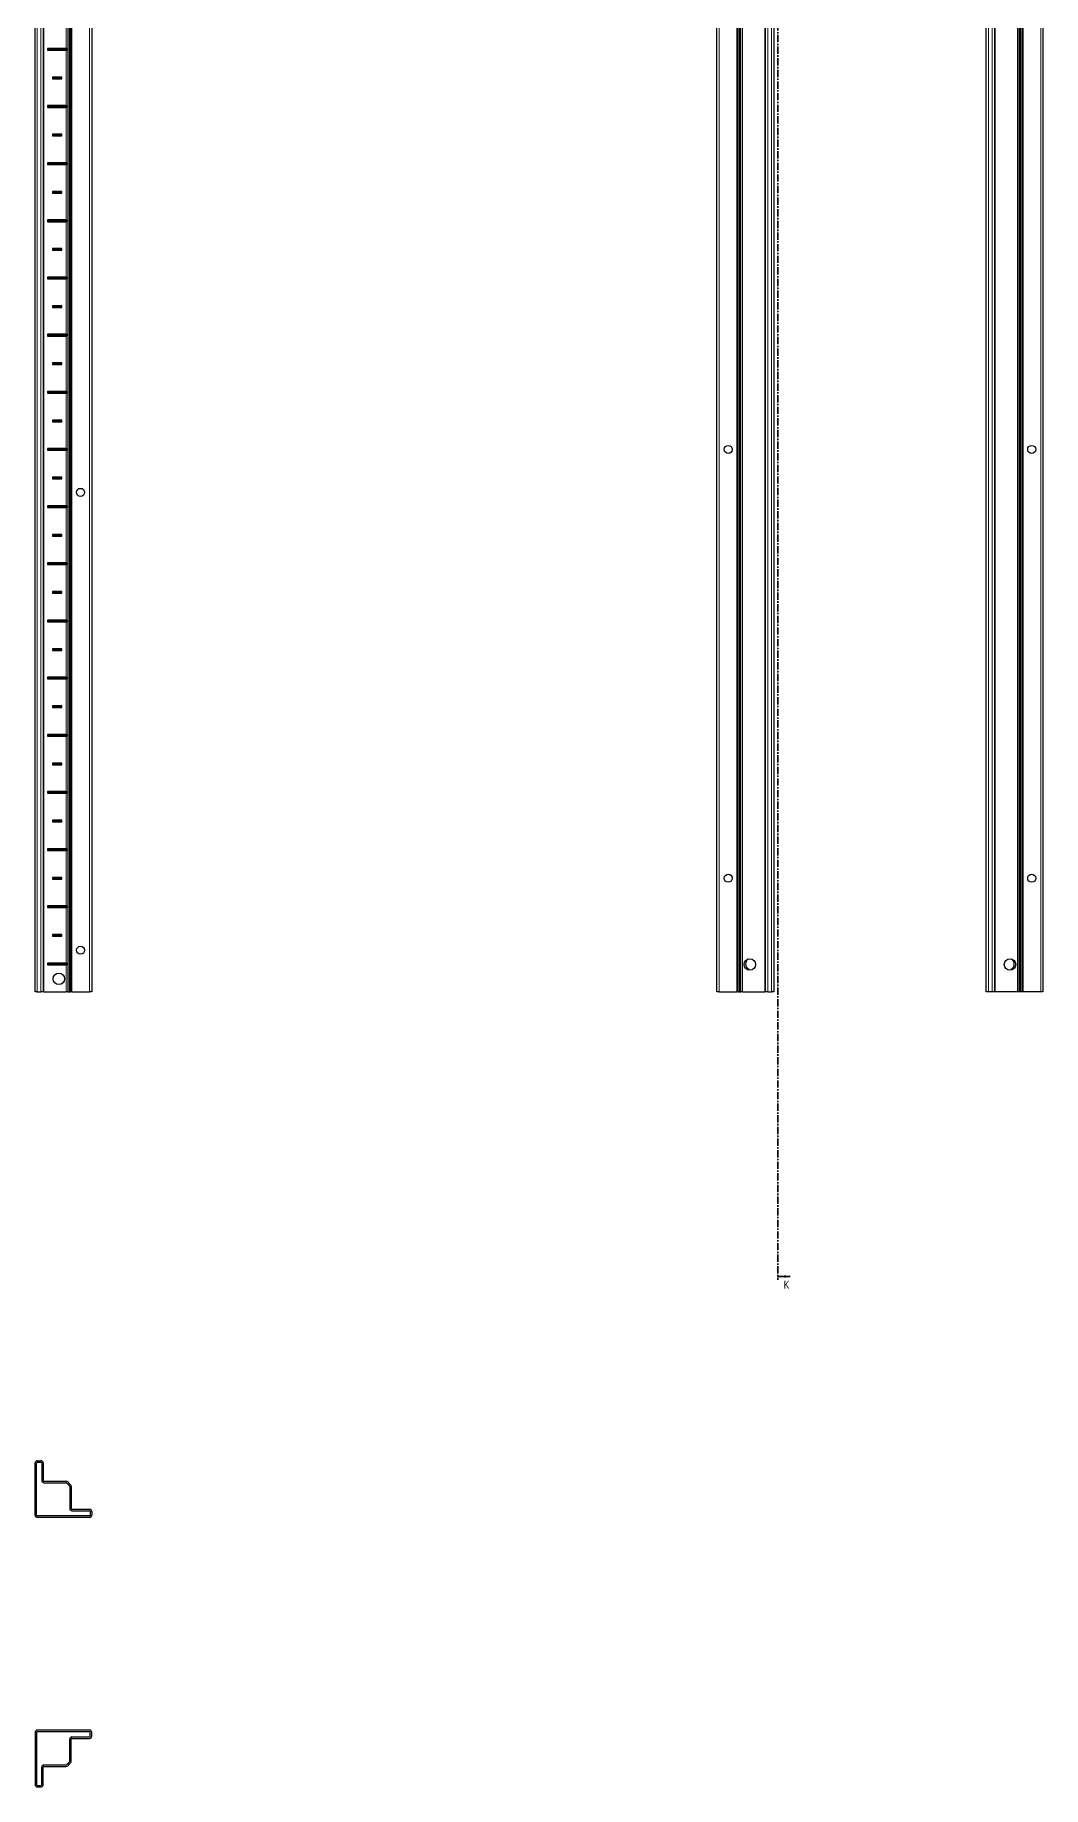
# Model space of a CAD drawing. Header units: millimetres. Extents: x -199 to 4054, y -1547 to 1507.
# Drawn here: x 814 to 1696, y -1547 to -15 of the extents above; entities that cross this region are included whole.
import ezdxf

# ---------------------------------------------------------------- set-up
doc = ezdxf.new("R2010")
doc.units = ezdxf.units.MM
doc.linetypes.add('CENTER', pattern=[10.16, 6.35, -1.27, 1.27, -1.27])
doc.styles.add('SLDTEXTSTYLE0', font='TXT', dxfattribs={"width": 0.75})

msp = doc.modelspace()

# ---------------------------------------------------------------- linework, layer by layer
at = {"color": 7, "linetype": 'CENTER', "lineweight": 35}
msp.add_line((1463.98, 1499.09), (1463.98, -1103.67), dxfattribs=at)
at = {"color": 7, "linetype": 'Continuous', "lineweight": 25}
for p, q in [((813.68, -851.79), (813.68, 647.21)), ((820.88, 647.21), (820.88, -851.79)), ((843.55, 647.21), (843.55, -851.79)), ((843.58, 647.21), (843.58, -851.79)), ((845.38, 647.21), (845.38, -851.79)), ((863.38, 647.21), (863.38, -851.79)), ((1410.55, -851.79), (1410.55, 647.21)), ((1430.34, 647.21), (1430.34, -851.79)), ((1430.38, 647.21), (1430.38, -851.79)), ((1453.05, -851.79), (1453.05, 647.21)), ((1460.25, 647.21), (1460.25, -851.79)), ((1646.25, -851.79), (1646.25, 647.21)), ((1653.45, 647.21), (1653.45, -851.79)), ((1676.12, -851.79), (1676.12, 647.21)), ((1676.16, -851.79), (1676.16, 647.21)), ((1695.95, 647.21), (1695.95, -851.79)), ((1428.55, -26.54), (1428.55, 21.96)), ((1677.95, 21.96), (1677.95, -26.54)), ((840.93, -26.54), (824.53, -26.54)), ((824.53, -26.54), (824.53, -28.04)), ((825.28, -27.29), (824.53, -26.54)), ((825.28, -27.29), (824.53, -28.04)), ((824.53, -28.04), (840.93, -28.04)), ((825.28, -27.29), (840.78, -27.29)), ((840.78, -27.29), (841.42, -26.65)), ((840.78, -27.29), (841.42, -27.94)), ((841.42, -27.94), (841.42, -26.65)), ((1428.61, -26.65), (1428.55, -26.54)), ((1428.55, -26.54), (1428.55, -28.04)), ((1428.55, -28.04), (1428.61, -27.94)), ((1428.55, -76.54), (1428.55, -28.04)), ((1428.61, -27.94), (1428.61, -26.65)), ((1677.95, -26.54), (1677.89, -26.65)), ((1677.89, -26.65), (1677.89, -27.94)), ((1677.89, -27.94), (1677.95, -28.04)), ((1677.95, -28.04), (1677.95, -26.54)), ((1677.95, -28.04), (1677.95, -76.54)), ((837.03, -51.54), (829.03, -51.54)), ((829.03, -51.54), (829.03, -53.04)), ((829.78, -52.29), (829.03, -51.54)), ((829.78, -52.29), (829.03, -53.04)), ((829.03, -53.04), (837.03, -53.04)), ((829.78, -52.29), (836.28, -52.29)), ((836.28, -52.29), (837.03, -51.54)), ((836.28, -52.29), (837.03, -53.04)), ((837.03, -53.04), (837.03, -51.54)), ((840.93, -76.54), (824.53, -76.54)), ((824.53, -76.54), (824.53, -78.04)), ((825.28, -77.29), (824.53, -76.54)), ((1428.61, -76.65), (1428.55, -76.54)), ((1428.55, -76.54), (1428.55, -78.04)), ((1677.95, -76.54), (1677.89, -76.65)), ((1677.95, -78.04), (1677.95, -76.54)), ((825.28, -77.29), (824.53, -78.04)), ((824.53, -78.04), (840.93, -78.04)), ((825.28, -77.29), (840.78, -77.29)), ((840.78, -77.29), (841.42, -76.65)), ((840.78, -77.29), (841.42, -77.94)), ((841.42, -77.94), (841.42, -76.65)), ((1428.55, -78.04), (1428.61, -77.94)), ((1428.55, -126.54), (1428.55, -78.04)), ((1428.61, -77.94), (1428.61, -76.65)), ((1677.89, -76.65), (1677.89, -77.94)), ((1677.89, -77.94), (1677.95, -78.04)), ((1677.95, -78.04), (1677.95, -126.54)), ((837.03, -101.54), (829.03, -101.54)), ((829.03, -101.54), (829.03, -103.04)), ((829.78, -102.29), (829.03, -101.54)), ((829.78, -102.29), (829.03, -103.04)), ((829.03, -103.04), (837.03, -103.04)), ((829.78, -102.29), (836.28, -102.29)), ((836.28, -102.29), (837.03, -101.54)), ((836.28, -102.29), (837.03, -103.04)), ((837.03, -103.04), (837.03, -101.54)), ((840.93, -126.54), (824.53, -126.54)), ((824.53, -126.54), (824.53, -128.04)), ((825.28, -127.29), (824.53, -126.54)), ((825.28, -127.29), (824.53, -128.04)), ((824.53, -128.04), (840.93, -128.04)), ((825.28, -127.29), (840.78, -127.29)), ((840.78, -127.29), (841.42, -126.65)), ((840.78, -127.29), (841.42, -127.94)), ((841.42, -127.94), (841.42, -126.65)), ((1428.61, -126.65), (1428.55, -126.54)), ((1428.55, -126.54), (1428.55, -128.04)), ((1428.55, -128.04), (1428.61, -127.94)), ((1428.55, -176.54), (1428.55, -128.04)), ((1428.61, -127.94), (1428.61, -126.65)), ((1677.95, -126.54), (1677.89, -126.65)), ((1677.89, -126.65), (1677.89, -127.94)), ((1677.89, -127.94), (1677.95, -128.04)), ((1677.95, -128.04), (1677.95, -126.54)), ((1677.95, -128.04), (1677.95, -176.54)), ((837.03, -151.54), (829.03, -151.54)), ((829.03, -151.54), (829.03, -153.04)), ((829.78, -152.29), (829.03, -151.54)), ((829.78, -152.29), (829.03, -153.04)), ((829.03, -153.04), (837.03, -153.04)), ((829.78, -152.29), (836.28, -152.29)), ((836.28, -152.29), (837.03, -151.54)), ((836.28, -152.29), (837.03, -153.04)), ((837.03, -153.04), (837.03, -151.54)), ((840.93, -176.54), (824.53, -176.54)), ((824.53, -176.54), (824.53, -178.04)), ((825.28, -177.29), (824.53, -176.54)), ((825.28, -177.29), (824.53, -178.04)), ((824.53, -178.04), (840.93, -178.04)), ((825.28, -177.29), (840.78, -177.29)), ((840.78, -177.29), (841.42, -176.65)), ((840.78, -177.29), (841.42, -177.94)), ((841.42, -177.94), (841.42, -176.65)), ((1428.61, -176.65), (1428.55, -176.54)), ((1428.55, -176.54), (1428.55, -178.04)), ((1428.55, -178.04), (1428.61, -177.94)), ((1428.55, -226.54), (1428.55, -178.04)), ((1428.61, -177.94), (1428.61, -176.65)), ((1677.95, -176.54), (1677.89, -176.65)), ((1677.89, -176.65), (1677.89, -177.94)), ((1677.89, -177.94), (1677.95, -178.04)), ((1677.95, -178.04), (1677.95, -176.54)), ((1677.95, -178.04), (1677.95, -226.54)), ((837.03, -201.54), (829.03, -201.54)), ((829.03, -201.54), (829.03, -203.04)), ((829.78, -202.29), (829.03, -201.54)), ((829.78, -202.29), (829.03, -203.04)), ((829.03, -203.04), (837.03, -203.04)), ((829.78, -202.29), (836.28, -202.29)), ((836.28, -202.29), (837.03, -201.54)), ((836.28, -202.29), (837.03, -203.04)), ((837.03, -203.04), (837.03, -201.54)), ((840.93, -226.54), (824.53, -226.54)), ((824.53, -226.54), (824.53, -228.04)), ((825.28, -227.29), (824.53, -226.54)), ((825.28, -227.29), (824.53, -228.04)), ((824.53, -228.04), (840.93, -228.04)), ((825.28, -227.29), (840.78, -227.29)), ((840.78, -227.29), (841.42, -226.65)), ((840.78, -227.29), (841.42, -227.94)), ((841.42, -227.94), (841.42, -226.65)), ((1428.61, -226.65), (1428.55, -226.54)), ((1428.55, -226.54), (1428.55, -228.04)), ((1428.55, -228.04), (1428.61, -227.94)), ((1428.55, -276.54), (1428.55, -228.04)), ((1428.61, -227.94), (1428.61, -226.65)), ((1677.95, -226.54), (1677.89, -226.65)), ((1677.89, -226.65), (1677.89, -227.94)), ((1677.89, -227.94), (1677.95, -228.04)), ((1677.95, -228.04), (1677.95, -226.54)), ((1677.95, -228.04), (1677.95, -276.54)), ((837.03, -251.54), (829.03, -251.54)), ((829.03, -251.54), (829.03, -253.04)), ((829.78, -252.29), (829.03, -251.54)), ((829.78, -252.29), (829.03, -253.04)), ((829.03, -253.04), (837.03, -253.04)), ((829.78, -252.29), (836.28, -252.29)), ((836.28, -252.29), (837.03, -251.54)), ((836.28, -252.29), (837.03, -253.04)), ((837.03, -253.04), (837.03, -251.54)), ((840.93, -276.54), (824.53, -276.54)), ((824.53, -276.54), (824.53, -278.04)), ((825.28, -277.29), (824.53, -276.54)), ((825.28, -277.29), (824.53, -278.04)), ((824.53, -278.04), (840.93, -278.04)), ((825.28, -277.29), (840.78, -277.29)), ((840.78, -277.29), (841.42, -276.65)), ((840.78, -277.29), (841.42, -277.94)), ((841.42, -277.94), (841.42, -276.65)), ((1428.61, -276.65), (1428.55, -276.54)), ((1428.55, -276.54), (1428.55, -278.04)), ((1428.55, -278.04), (1428.61, -277.94)), ((1428.55, -326.54), (1428.55, -278.04)), ((1428.61, -277.94), (1428.61, -276.65)), ((1677.95, -276.54), (1677.89, -276.65)), ((1677.89, -276.65), (1677.89, -277.94)), ((1677.89, -277.94), (1677.95, -278.04)), ((1677.95, -278.04), (1677.95, -276.54)), ((1677.95, -278.04), (1677.95, -326.54)), ((837.03, -301.54), (829.03, -301.54)), ((829.03, -301.54), (829.03, -303.04)), ((829.78, -302.29), (829.03, -301.54)), ((829.78, -302.29), (829.03, -303.04)), ((829.03, -303.04), (837.03, -303.04)), ((829.78, -302.29), (836.28, -302.29)), ((836.28, -302.29), (837.03, -301.54)), ((836.28, -302.29), (837.03, -303.04)), ((837.03, -303.04), (837.03, -301.54)), ((840.93, -326.54), (824.53, -326.54)), ((824.53, -326.54), (824.53, -328.04)), ((825.28, -327.29), (824.53, -326.54)), ((825.28, -327.29), (824.53, -328.04)), ((824.53, -328.04), (840.93, -328.04)), ((825.28, -327.29), (840.78, -327.29)), ((840.78, -327.29), (841.42, -326.65)), ((840.78, -327.29), (841.42, -327.94)), ((841.42, -327.94), (841.42, -326.65)), ((1428.61, -326.65), (1428.55, -326.54)), ((1428.55, -326.54), (1428.55, -328.04)), ((1428.55, -328.04), (1428.61, -327.94)), ((1428.55, -376.54), (1428.55, -328.04)), ((1428.61, -327.94), (1428.61, -326.65)), ((1677.95, -326.54), (1677.89, -326.65)), ((1677.89, -326.65), (1677.89, -327.94)), ((1677.89, -327.94), (1677.95, -328.04)), ((1677.95, -328.04), (1677.95, -326.54)), ((1677.95, -328.04), (1677.95, -376.54)), ((837.03, -351.54), (829.03, -351.54)), ((829.03, -351.54), (829.03, -353.04)), ((829.78, -352.29), (829.03, -351.54)), ((829.78, -352.29), (829.03, -353.04)), ((829.78, -352.29), (836.28, -352.29)), ((836.28, -352.29), (837.03, -351.54)), ((836.28, -352.29), (837.03, -353.04)), ((837.03, -353.04), (837.03, -351.54)), ((829.03, -353.04), (837.03, -353.04)), ((840.93, -376.54), (824.53, -376.54)), ((824.53, -376.54), (824.53, -378.04)), ((825.28, -377.29), (824.53, -376.54)), ((825.28, -377.29), (824.53, -378.04)), ((824.53, -378.04), (840.93, -378.04)), ((825.28, -377.29), (840.78, -377.29)), ((840.78, -377.29), (841.42, -376.65)), ((840.78, -377.29), (841.42, -377.94)), ((841.42, -377.94), (841.42, -376.65)), ((1428.61, -376.65), (1428.55, -376.54)), ((1428.55, -376.54), (1428.55, -378.04)), ((1428.55, -378.04), (1428.61, -377.94)), ((1428.55, -426.54), (1428.55, -378.04)), ((1428.61, -377.94), (1428.61, -376.65)), ((1677.95, -376.54), (1677.89, -376.65)), ((1677.89, -376.65), (1677.89, -377.94)), ((1677.89, -377.94), (1677.95, -378.04)), ((1677.95, -378.04), (1677.95, -376.54)), ((1677.95, -378.04), (1677.95, -426.54)), ((837.03, -401.54), (829.03, -401.54)), ((829.03, -401.54), (829.03, -403.04)), ((829.78, -402.29), (829.03, -401.54)), ((829.78, -402.29), (829.03, -403.04)), ((829.03, -403.04), (837.03, -403.04)), ((829.78, -402.29), (836.28, -402.29)), ((836.28, -402.29), (837.03, -401.54)), ((836.28, -402.29), (837.03, -403.04)), ((837.03, -403.04), (837.03, -401.54)), ((840.93, -426.54), (824.53, -426.54)), ((824.53, -426.54), (824.53, -428.04)), ((825.28, -427.29), (824.53, -426.54)), ((825.28, -427.29), (824.53, -428.04)), ((824.53, -428.04), (840.93, -428.04)), ((825.28, -427.29), (840.78, -427.29)), ((840.78, -427.29), (841.42, -426.65)), ((840.78, -427.29), (841.42, -427.94)), ((841.42, -427.94), (841.42, -426.65)), ((1428.61, -426.65), (1428.55, -426.54)), ((1428.55, -426.54), (1428.55, -428.04)), ((1428.55, -428.04), (1428.61, -427.94)), ((1428.55, -476.54), (1428.55, -428.04)), ((1428.61, -427.94), (1428.61, -426.65)), ((1677.95, -426.54), (1677.89, -426.65)), ((1677.89, -426.65), (1677.89, -427.94)), ((1677.89, -427.94), (1677.95, -428.04)), ((1677.95, -428.04), (1677.95, -426.54)), ((1677.95, -428.04), (1677.95, -476.54)), ((837.03, -451.54), (829.03, -451.54)), ((829.03, -451.54), (829.03, -453.04)), ((829.78, -452.29), (829.03, -451.54)), ((829.78, -452.29), (829.03, -453.04)), ((829.03, -453.04), (837.03, -453.04)), ((829.78, -452.29), (836.28, -452.29)), ((836.28, -452.29), (837.03, -451.54)), ((836.28, -452.29), (837.03, -453.04)), ((837.03, -453.04), (837.03, -451.54)), ((840.93, -476.54), (824.53, -476.54)), ((824.53, -476.54), (824.53, -478.04)), ((825.28, -477.29), (824.53, -476.54)), ((825.28, -477.29), (824.53, -478.04)), ((824.53, -478.04), (840.93, -478.04)), ((825.28, -477.29), (840.78, -477.29)), ((840.78, -477.29), (841.42, -476.65)), ((840.78, -477.29), (841.42, -477.94)), ((841.42, -477.94), (841.42, -476.65)), ((1428.61, -476.65), (1428.55, -476.54)), ((1428.55, -476.54), (1428.55, -478.04)), ((1428.55, -478.04), (1428.61, -477.94)), ((1428.55, -526.54), (1428.55, -478.04)), ((1428.61, -477.94), (1428.61, -476.65)), ((1677.95, -476.54), (1677.89, -476.65)), ((1677.89, -476.65), (1677.89, -477.94)), ((1677.89, -477.94), (1677.95, -478.04)), ((1677.95, -478.04), (1677.95, -476.54)), ((1677.95, -478.04), (1677.95, -526.54)), ((837.03, -501.54), (829.03, -501.54)), ((829.03, -501.54), (829.03, -503.04)), ((829.78, -502.29), (829.03, -501.54)), ((829.78, -502.29), (829.03, -503.04)), ((829.03, -503.04), (837.03, -503.04)), ((829.78, -502.29), (836.28, -502.29)), ((836.28, -502.29), (837.03, -501.54)), ((836.28, -502.29), (837.03, -503.04)), ((837.03, -503.04), (837.03, -501.54)), ((840.93, -526.54), (824.53, -526.54)), ((824.53, -526.54), (824.53, -528.04)), ((825.28, -527.29), (824.53, -526.54)), ((825.28, -527.29), (824.53, -528.04)), ((824.53, -528.04), (840.93, -528.04)), ((825.28, -527.29), (840.78, -527.29)), ((840.78, -527.29), (841.42, -526.65)), ((840.78, -527.29), (841.42, -527.94)), ((841.42, -527.94), (841.42, -526.65)), ((1428.61, -526.65), (1428.55, -526.54)), ((1428.55, -526.54), (1428.55, -528.04)), ((1428.55, -528.04), (1428.61, -527.94)), ((1428.55, -576.54), (1428.55, -528.04)), ((1428.61, -527.94), (1428.61, -526.65)), ((1677.95, -526.54), (1677.89, -526.65)), ((1677.89, -526.65), (1677.89, -527.94)), ((1677.89, -527.94), (1677.95, -528.04)), ((1677.95, -528.04), (1677.95, -526.54)), ((1677.95, -528.04), (1677.95, -576.54)), ((837.03, -551.54), (829.03, -551.54)), ((829.03, -551.54), (829.03, -553.04)), ((829.78, -552.29), (829.03, -551.54)), ((836.28, -552.29), (837.03, -551.54)), ((837.03, -553.04), (837.03, -551.54)), ((829.78, -552.29), (829.03, -553.04)), ((829.03, -553.04), (837.03, -553.04)), ((829.78, -552.29), (836.28, -552.29)), ((836.28, -552.29), (837.03, -553.04)), ((840.93, -576.54), (824.53, -576.54)), ((824.53, -576.54), (824.53, -578.04)), ((825.28, -577.29), (824.53, -576.54)), ((825.28, -577.29), (824.53, -578.04)), ((824.53, -578.04), (840.93, -578.04)), ((825.28, -577.29), (840.78, -577.29)), ((840.78, -577.29), (841.42, -576.65)), ((840.78, -577.29), (841.42, -577.94)), ((841.42, -577.94), (841.42, -576.65)), ((1428.61, -576.65), (1428.55, -576.54)), ((1428.55, -576.54), (1428.55, -578.04)), ((1428.55, -578.04), (1428.61, -577.94)), ((1428.55, -626.54), (1428.55, -578.04)), ((1428.61, -577.94), (1428.61, -576.65)), ((1677.95, -576.54), (1677.89, -576.65)), ((1677.89, -576.65), (1677.89, -577.94)), ((1677.89, -577.94), (1677.95, -578.04)), ((1677.95, -578.04), (1677.95, -576.54)), ((1677.95, -578.04), (1677.95, -626.54)), ((837.03, -601.54), (829.03, -601.54)), ((829.03, -601.54), (829.03, -603.04)), ((829.78, -602.29), (829.03, -601.54)), ((829.78, -602.29), (829.03, -603.04)), ((829.03, -603.04), (837.03, -603.04)), ((829.78, -602.29), (836.28, -602.29)), ((836.28, -602.29), (837.03, -601.54)), ((836.28, -602.29), (837.03, -603.04)), ((837.03, -603.04), (837.03, -601.54)), ((840.93, -626.54), (824.53, -626.54)), ((824.53, -626.54), (824.53, -628.04)), ((825.28, -627.29), (824.53, -626.54)), ((825.28, -627.29), (824.53, -628.04)), ((824.53, -628.04), (840.93, -628.04)), ((825.28, -627.29), (840.78, -627.29)), ((840.78, -627.29), (841.42, -626.65)), ((840.78, -627.29), (841.42, -627.94)), ((841.42, -627.94), (841.42, -626.65)), ((1428.61, -626.65), (1428.55, -626.54)), ((1428.55, -626.54), (1428.55, -628.04)), ((1428.55, -628.04), (1428.61, -627.94)), ((1428.55, -676.54), (1428.55, -628.04)), ((1428.61, -627.94), (1428.61, -626.65)), ((1677.95, -626.54), (1677.89, -626.65)), ((1677.89, -626.65), (1677.89, -627.94)), ((1677.89, -627.94), (1677.95, -628.04)), ((1677.95, -628.04), (1677.95, -626.54)), ((1677.95, -628.04), (1677.95, -676.54)), ((837.03, -651.54), (829.03, -651.54)), ((829.03, -651.54), (829.03, -653.04)), ((829.78, -652.29), (829.03, -651.54)), ((829.78, -652.29), (829.03, -653.04)), ((829.03, -653.04), (837.03, -653.04)), ((829.78, -652.29), (836.28, -652.29)), ((836.28, -652.29), (837.03, -651.54)), ((836.28, -652.29), (837.03, -653.04)), ((837.03, -653.04), (837.03, -651.54)), ((840.93, -676.54), (824.53, -676.54)), ((824.53, -676.54), (824.53, -678.04)), ((825.28, -677.29), (824.53, -676.54)), ((825.28, -677.29), (824.53, -678.04)), ((824.53, -678.04), (840.93, -678.04)), ((825.28, -677.29), (840.78, -677.29)), ((840.78, -677.29), (841.42, -676.65)), ((840.78, -677.29), (841.42, -677.94)), ((841.42, -677.94), (841.42, -676.65)), ((1428.61, -676.65), (1428.55, -676.54)), ((1428.55, -676.54), (1428.55, -678.04)), ((1428.55, -678.04), (1428.61, -677.94)), ((1428.55, -726.54), (1428.55, -678.04)), ((1428.61, -677.94), (1428.61, -676.65)), ((1677.95, -676.54), (1677.89, -676.65)), ((1677.89, -676.65), (1677.89, -677.94)), ((1677.89, -677.94), (1677.95, -678.04)), ((1677.95, -678.04), (1677.95, -676.54)), ((1677.95, -678.04), (1677.95, -726.54)), ((837.03, -701.54), (829.03, -701.54)), ((829.03, -701.54), (829.03, -703.04)), ((829.78, -702.29), (829.03, -701.54)), ((829.78, -702.29), (829.03, -703.04)), ((829.03, -703.04), (837.03, -703.04)), ((829.78, -702.29), (836.28, -702.29)), ((836.28, -702.29), (837.03, -701.54)), ((836.28, -702.29), (837.03, -703.04)), ((837.03, -703.04), (837.03, -701.54)), ((840.93, -726.54), (824.53, -726.54)), ((824.53, -726.54), (824.53, -728.04)), ((825.28, -727.29), (824.53, -726.54)), ((825.28, -727.29), (824.53, -728.04)), ((824.53, -728.04), (840.93, -728.04)), ((825.28, -727.29), (840.78, -727.29)), ((840.78, -727.29), (841.42, -726.65)), ((840.78, -727.29), (841.42, -727.94)), ((841.42, -727.94), (841.42, -726.65)), ((1428.61, -726.65), (1428.55, -726.54)), ((1428.55, -726.54), (1428.55, -728.04)), ((1428.55, -728.04), (1428.61, -727.94)), ((1428.55, -776.54), (1428.55, -728.04)), ((1428.61, -727.94), (1428.61, -726.65)), ((1677.95, -726.54), (1677.89, -726.65)), ((1677.89, -726.65), (1677.89, -727.94)), ((1677.89, -727.94), (1677.95, -728.04)), ((1677.95, -728.04), (1677.95, -726.54)), ((1677.95, -728.04), (1677.95, -776.54)), ((829.03, -751.54), (829.03, -753.04)), ((837.03, -751.54), (829.03, -751.54)), ((829.78, -752.29), (829.03, -751.54)), ((829.78, -752.29), (829.03, -753.04)), ((829.03, -753.04), (837.03, -753.04)), ((829.78, -752.29), (836.28, -752.29)), ((836.28, -752.29), (837.03, -751.54)), ((836.28, -752.29), (837.03, -753.04)), ((837.03, -753.04), (837.03, -751.54)), ((840.93, -776.54), (824.53, -776.54)), ((824.53, -776.54), (824.53, -778.04)), ((825.28, -777.29), (824.53, -776.54)), ((825.28, -777.29), (824.53, -778.04)), ((824.53, -778.04), (840.93, -778.04)), ((825.28, -777.29), (840.78, -777.29)), ((840.78, -777.29), (841.42, -776.65)), ((840.78, -777.29), (841.42, -777.94)), ((841.42, -777.94), (841.42, -776.65)), ((1428.61, -776.65), (1428.55, -776.54)), ((1428.55, -776.54), (1428.55, -778.04)), ((1428.55, -778.04), (1428.61, -777.94)), ((1428.55, -826.54), (1428.55, -778.04)), ((1428.61, -777.94), (1428.61, -776.65)), ((1677.95, -776.54), (1677.89, -776.65)), ((1677.89, -776.65), (1677.89, -777.94)), ((1677.89, -777.94), (1677.95, -778.04)), ((1677.95, -778.04), (1677.95, -776.54)), ((1677.95, -778.04), (1677.95, -826.54)), ((829.03, -801.54), (829.03, -803.04)), ((837.03, -801.54), (829.03, -801.54)), ((829.78, -802.29), (829.03, -801.54)), ((829.78, -802.29), (829.03, -803.04)), ((829.03, -803.04), (837.03, -803.04)), ((829.78, -802.29), (836.28, -802.29)), ((836.28, -802.29), (837.03, -801.54)), ((836.28, -802.29), (837.03, -803.04)), ((837.03, -803.04), (837.03, -801.54)), ((840.93, -826.54), (824.53, -826.54)), ((824.53, -826.54), (824.53, -828.04)), ((825.28, -827.29), (824.53, -826.54)), ((825.28, -827.29), (824.53, -828.04)), ((825.28, -827.29), (840.78, -827.29)), ((840.78, -827.29), (841.42, -826.65)), ((840.78, -827.29), (841.42, -827.94)), ((841.42, -827.94), (841.42, -826.65)), ((1428.61, -826.65), (1428.55, -826.54)), ((1428.55, -826.54), (1428.55, -828.04)), ((1428.61, -827.94), (1428.61, -826.65)), ((1677.95, -826.54), (1677.89, -826.65)), ((1677.89, -826.65), (1677.89, -827.94)), ((1677.95, -828.04), (1677.95, -826.54)), ((824.53, -828.04), (840.93, -828.04)), ((1428.55, -828.04), (1428.61, -827.94)), ((1428.55, -851.79), (1428.55, -828.04)), ((1438.6, -832.73), (1438.6, -832.32)), ((1667.9, -832.32), (1667.9, -832.73)), ((1677.89, -827.94), (1677.95, -828.04)), ((1677.95, -828.04), (1677.95, -851.79)), ((815.68, -851.79), (813.68, -851.79)), ((815.68, -851.79), (818.88, -851.79)), ((820.88, -851.79), (818.88, -851.79)), ((821.53, -851.79), (820.88, -851.79)), ((821.53, -851.79), (840.93, -851.79)), ((842.34, -851.79), (840.93, -851.79)), ((842.34, -851.79), (843.55, -851.79)), ((843.55, -851.79), (843.58, -851.79)), ((843.58, -851.79), (844.79, -851.79)), ((845.38, -851.79), (844.79, -851.79)), ((846.03, -851.79), (845.38, -851.79)), ((846.03, -851.79), (861.38, -851.79)), ((863.38, -851.79), (861.38, -851.79)), ((1412.55, -851.79), (1410.55, -851.79)), ((1412.55, -851.79), (1427.9, -851.79)), ((1428.55, -851.79), (1427.9, -851.79)), ((1429.13, -851.79), (1428.55, -851.79)), ((1429.13, -851.79), (1430.34, -851.79)), ((1430.34, -851.79), (1430.38, -851.79)), ((1430.38, -851.79), (1431.58, -851.79)), ((1433, -851.79), (1431.58, -851.79)), ((1433, -851.79), (1452.4, -851.79)), ((1453.05, -851.79), (1452.4, -851.79)), ((1455.05, -851.79), (1453.05, -851.79)), ((1455.05, -851.79), (1458.25, -851.79)), ((1460.25, -851.79), (1458.25, -851.79)), ((1648.25, -851.79), (1646.25, -851.79)), ((1651.45, -851.79), (1648.25, -851.79)), ((1653.45, -851.79), (1651.45, -851.79)), ((1654.1, -851.79), (1653.45, -851.79)), ((1673.5, -851.79), (1654.1, -851.79)), ((1674.91, -851.79), (1673.5, -851.79)), ((1676.12, -851.79), (1674.91, -851.79)), ((1676.16, -851.79), (1676.12, -851.79)), ((1677.36, -851.79), (1676.16, -851.79)), ((1677.95, -851.79), (1677.36, -851.79)), ((1678.6, -851.79), (1677.95, -851.79)), ((1693.95, -851.79), (1678.6, -851.79)), ((1695.95, -851.79), (1693.95, -851.79)), ((813.68, -1309.47), (813.68, -1263.77)), ((815.03, -1309.47), (815.03, -1263.77)), ((815.68, -1261.77), (818.88, -1261.77)), ((815.68, -1263.12), (818.88, -1263.12)), ((819.53, -1263.77), (819.53, -1279.12)), ((820.88, -1263.77), (820.88, -1279.12)), ((821.53, -1279.77), (840.93, -1279.77)), ((821.53, -1281.12), (840.93, -1281.12)), ((841.39, -1281.31), (842.59, -1282.52)), ((842.34, -1280.36), (843.55, -1281.56)), ((843.55, -1281.56), (842.59, -1282.52)), ((842.63, -1282.55), (843.58, -1281.6)), ((842.63, -1282.55), (843.84, -1283.76)), ((843.58, -1281.6), (844.79, -1282.8)), ((844.03, -1284.22), (844.03, -1303.62)), ((845.38, -1284.22), (845.38, -1303.62)), ((861.38, -1310.12), (815.68, -1310.12)), ((861.38, -1311.47), (815.68, -1311.47)), ((846.03, -1304.27), (861.38, -1304.27)), ((846.03, -1305.62), (861.38, -1305.62)), ((862.03, -1306.27), (862.03, -1309.47)), ((863.38, -1306.27), (863.38, -1309.47)), ((813.68, -1499.47), (813.68, -1545.17)), ((815.03, -1499.47), (815.03, -1545.17)), ((861.38, -1497.47), (815.68, -1497.47)), ((861.38, -1498.82), (815.68, -1498.82)), ((862.03, -1502.67), (862.03, -1499.47)), ((863.38, -1502.67), (863.38, -1499.47)), ((844.03, -1524.72), (844.03, -1505.32)), ((845.38, -1524.72), (845.38, -1505.32)), ((846.03, -1503.32), (861.38, -1503.32)), ((846.03, -1504.67), (861.38, -1504.67)), ((819.53, -1545.17), (819.53, -1529.82)), ((820.88, -1545.17), (820.88, -1529.82)), ((821.53, -1527.82), (840.93, -1527.82)), ((821.53, -1529.17), (840.93, -1529.17)), ((841.39, -1527.63), (842.59, -1526.42)), ((842.34, -1528.58), (843.55, -1527.38)), ((843.55, -1527.38), (842.59, -1526.42)), ((842.63, -1526.39), (843.84, -1525.18)), ((842.63, -1526.39), (843.58, -1527.34)), ((843.58, -1527.34), (844.79, -1526.14)), ((815.68, -1545.82), (818.88, -1545.82)), ((815.68, -1547.17), (818.88, -1547.17))]:
    msp.add_line(p, q, dxfattribs=at)
at = {"color": 8, "linetype": 'Continuous', "lineweight": 18}
for p, q in [((815.68, 647.21), (815.68, -851.79)), ((818.88, -851.79), (818.88, 647.21)), ((821.53, 647.21), (821.53, -851.79)), ((842.34, 647.21), (842.34, -851.79)), ((844.79, -851.79), (844.79, 647.21)), ((846.03, 647.21), (846.03, -851.79)), ((861.38, -851.79), (861.38, 647.21)), ((1412.55, 647.21), (1412.55, -851.79)), ((1427.9, -851.79), (1427.9, 647.21)), ((1429.13, 647.21), (1429.13, -851.79)), ((1431.58, -851.79), (1431.58, 647.21)), ((1433, 647.21), (1433, -851.79)), ((1452.4, -851.79), (1452.4, 647.21)), ((1455.05, 647.21), (1455.05, -851.79)), ((1458.25, -851.79), (1458.25, 647.21)), ((1648.25, 647.21), (1648.25, -851.79)), ((1651.45, -851.79), (1651.45, 647.21)), ((1654.1, 647.21), (1654.1, -851.79)), ((1673.5, -851.79), (1673.5, 647.21)), ((1674.91, 647.21), (1674.91, -851.79)), ((1677.36, -851.79), (1677.36, 647.21)), ((1678.6, 647.21), (1678.6, -851.79)), ((1693.95, -851.79), (1693.95, 647.21)), ((840.93, -26.54), (840.93, 21.96)), ((840.93, -76.54), (840.93, -28.04)), ((840.93, -126.54), (840.93, -78.04)), ((840.93, -176.54), (840.93, -128.04)), ((840.93, -226.54), (840.93, -178.04)), ((840.93, -276.54), (840.93, -228.04)), ((840.93, -326.54), (840.93, -278.04)), ((840.93, -376.54), (840.93, -328.04)), ((840.93, -426.54), (840.93, -378.04)), ((840.93, -476.54), (840.93, -428.04)), ((840.93, -526.54), (840.93, -478.04)), ((840.93, -576.54), (840.93, -528.04)), ((840.93, -626.54), (840.93, -578.04)), ((840.93, -676.54), (840.93, -628.04)), ((840.93, -726.54), (840.93, -678.04)), ((840.93, -776.54), (840.93, -728.04)), ((840.93, -826.54), (840.93, -778.04)), ((840.93, -851.79), (840.93, -828.04))]:
    msp.add_line(p, q, dxfattribs=at)
at = {"color": 7, "linetype": 'Continuous', "lineweight": 35}
msp.add_line((1474.62, -1100.67), (1463.98, -1100.67), dxfattribs=at)
at = {"color": 7, "linetype": 'Continuous', "lineweight": 25}
for centre, radius in [((1420.45, -377.29), 3.5), ((1686.05, -377.29), 3.5), ((853.53, -414.79), 3.5), ((1420.45, -752.29), 3.5), ((1686.05, -752.29), 3.5), ((853.53, -815.29), 3.5), ((1439.4, -827.79), 5), ((1667.1, -827.79), 5), ((834.53, -840.29), 5)]:
    msp.add_circle(centre, radius, dxfattribs=at)
for centre, radius, start, end in [((1440.9, -827.29), 5.25, 126.18914, 240.85926), ((1665.6, -827.29), 5.25, 299.14074, 53.81086), ((1438.1, -832.32), 0.5, 0, 60.85926), ((1668.4, -832.32), 0.5, 119.14074, 180), ((815.68, -1263.77), 2, 90, 180), ((815.68, -1263.77), 0.65, 90, 180), ((818.88, -1263.77), 2, 0, 90), ((818.88, -1263.77), 0.65, 0, 90), ((821.53, -1279.12), 2, 180, 270), ((821.53, -1279.12), 0.65, 180, 270), ((840.93, -1281.77), 2, 45, 90), ((840.93, -1281.77), 0.65, 45, 90), ((843.38, -1284.22), 0.65, 0, 45), ((843.38, -1284.22), 2, 0, 45), ((815.68, -1309.47), 2, 180, 270), ((815.68, -1309.47), 0.65, 180, 270), ((846.03, -1303.62), 2, 180, 270), ((846.03, -1303.62), 0.65, 180, 270), ((861.38, -1306.27), 2, 0, 90), ((861.38, -1306.27), 0.65, 0, 90), ((861.38, -1309.47), 2, 270, 0), ((861.38, -1309.47), 0.65, 270, 0), ((815.68, -1499.47), 2, 90, 180), ((815.68, -1499.47), 0.65, 90, 180), ((861.38, -1499.47), 2, 0, 90), ((861.38, -1499.47), 0.65, 0, 90), ((846.03, -1505.32), 2, 90, 180), ((846.03, -1505.32), 0.65, 90, 180), ((861.38, -1502.67), 0.65, 270, 0), ((861.38, -1502.67), 2, 270, 0), ((821.53, -1529.82), 2, 90, 180), ((821.53, -1529.82), 0.65, 90, 180), ((840.93, -1527.17), 0.65, 270, 315), ((840.93, -1527.17), 2, 270, 315), ((843.38, -1524.72), 0.65, 315, 0), ((843.38, -1524.72), 2, 315, 0), ((815.68, -1545.17), 2, 180, 270), ((815.68, -1545.17), 0.65, 180, 270), ((818.88, -1545.17), 0.65, 270, 0), ((818.88, -1545.17), 2, 270, 0)]:
    msp.add_arc(centre, radius, start, end, dxfattribs=at)
for centre, start_param, end_param in [((840.93, -30.01), 6.0349159, 6.2831853), ((840.93, -24.58), 3.1415927, 3.389862), ((840.93, -80.01), 6.0349159, 6.2831853), ((840.93, -74.58), 3.1415927, 3.389862), ((840.93, -130.01), 6.0349159, 6.2831853), ((840.93, -124.58), 3.1415927, 3.389862), ((840.93, -180.01), 6.0349159, 6.2831853), ((840.93, -174.58), 3.1415927, 3.389862), ((840.93, -230.01), 6.0349159, 6.2831853), ((840.93, -224.58), 3.1415927, 3.389862), ((840.93, -280.01), 6.0349159, 6.2831853), ((840.93, -274.58), 3.1415927, 3.389862), ((840.93, -330.01), 6.0349159, 6.2831853), ((840.93, -324.58), 3.1415927, 3.389862), ((840.93, -380.01), 6.0349159, 6.2831853), ((840.93, -374.58), 3.1415927, 3.389862), ((840.93, -430.01), 6.0349159, 6.2831853), ((840.93, -424.58), 3.1415927, 3.389862), ((840.93, -480.01), 6.0349159, 6.2831853), ((840.93, -474.58), 3.1415927, 3.389862), ((840.93, -530.01), 6.0349159, 6.2831853), ((840.93, -524.58), 3.1415927, 3.389862), ((840.93, -580.01), 6.0349159, 6.2831853), ((840.93, -574.58), 3.1415927, 3.389862), ((840.93, -630.01), 6.0349159, 6.2831853), ((840.93, -624.58), 3.1415927, 3.389862), ((840.93, -680.01), 6.0349159, 6.2831853), ((840.93, -674.58), 3.1415927, 3.389862), ((840.93, -730.01), 6.0349159, 6.2831853), ((840.93, -724.58), 3.1415927, 3.389862), ((840.93, -780.01), 6.0349159, 6.2831853), ((840.93, -774.58), 3.1415927, 3.389862), ((840.93, -830.01), 6.0349159, 6.2831853), ((840.93, -824.58), 3.1415927, 3.389862)]:
    msp.add_ellipse(centre, major_axis=(0, 3.46), ratio=0.5773503, start_param=start_param, end_param=end_param, dxfattribs=at)
at = {"color": 7, "linetype": 'Continuous', "lineweight": 35}
msp.add_solid([(1463.98, -1100.67), (1470.98, -1101.79), (1470.98, -1099.55)], dxfattribs=at)

# ---------------------------------------------------------------- texts
at = {"color": 7, "linetype": 'Continuous', "insert": (1469.12, -1104.39), "char_height": 7, "attachment_point": 1, "style": 'SLDTEXTSTYLE0'}
msp.add_mtext('K', dxfattribs=at)

doc.saveas('drawing.dxf')
